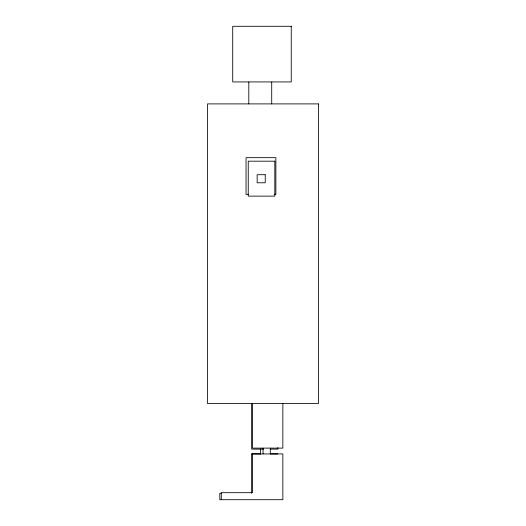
<?xml version="1.0" encoding="UTF-8"?>
<svg xmlns="http://www.w3.org/2000/svg" width="526" height="526" viewBox="0 0 526 526"><rect width="100%" height="100%" fill="white"/><g stroke="black" fill="none" stroke-linecap="round" stroke-linejoin="round"><path stroke-width="0.79" d="M248.463 194.35L246.043 194.35L246.043 157.668L275.867 157.668L275.867 194.35L274.256 194.35M263.605 449.119L251.638 449.119L251.638 403.554M270.495 449.119L277.873 449.119L277.873 447.488M251.638 493.263L251.638 453.925L282.856 453.925L282.856 499.7L219.822 499.7L219.822 493.263L221.459 493.263M251.638 453.925L260.659 453.938M270.495 453.951L277.873 453.925M282.856 403.554L282.856 448.119L252.598 448.119L252.598 403.554M271.712 82.089L271.712 103.898M270.292 448.119L270.292 453.925M263.046 448.119L263.046 453.925M260.528 449.119L260.528 453.925M252.598 453.925L252.598 492.684L221.301 492.684L221.301 499.7M248.805 82.089L248.805 103.898M291.259 26.3L232.716 26.3L232.716 81.931L291.259 81.931L291.259 26.3M318.454 103.898L207.546 103.898L207.546 403.554L318.454 403.554L318.454 103.898M274.828 161.186L248.246 161.186L248.246 196.119L274.828 196.119L274.828 161.186M265.229 174.711L257.155 174.711L257.155 182.785L265.229 182.785L265.229 174.711"/></g></svg>
